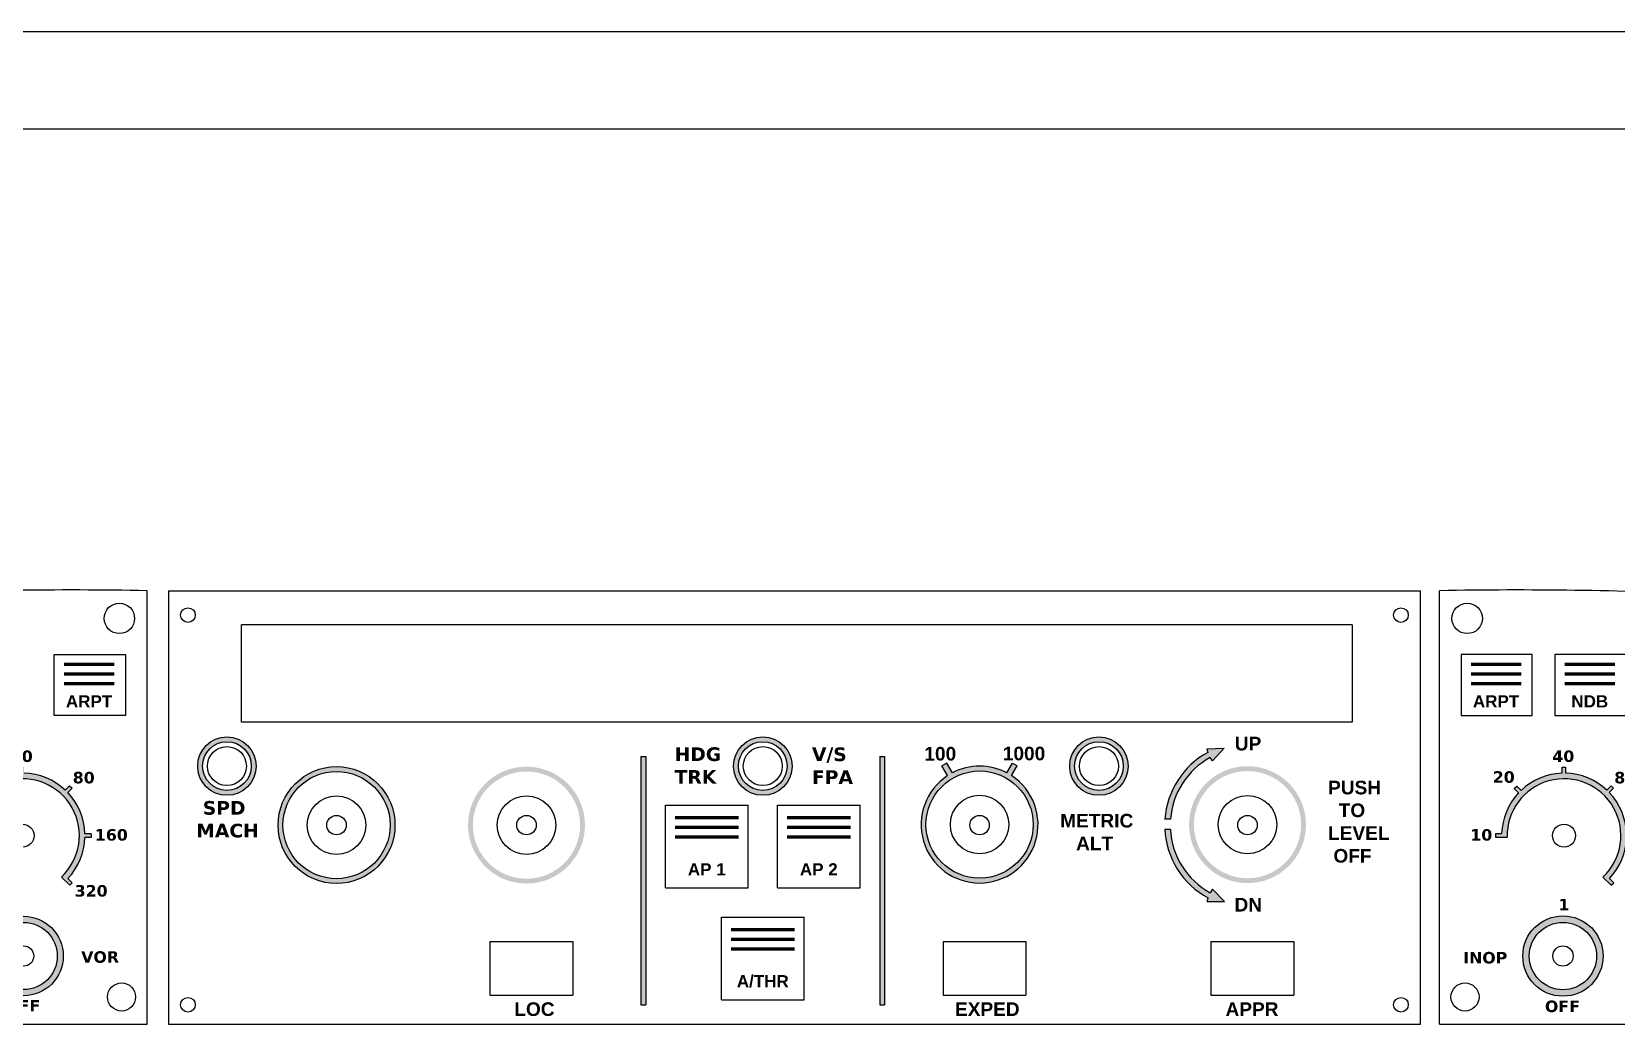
# Model space of a CAD drawing. Header units: millimetres. Extents: x -710 to 7903, y -55 to 3601.
# Drawn here: x 2364 to 2689.3, y 1146 to 1349.8 of the extents above; entities that cross this region are included whole.
import ezdxf

# ---------------------------------------------------------------- set-up
doc = ezdxf.new("R2010")
doc.units = ezdxf.units.MM
doc.styles.get("Standard").update_dxf_attribs({"font": 'sanss___.ttf'})

msp = doc.modelspace()

# ---------------------------------------------------------------- hatches: boundary and pattern name
h = msp.add_hatch(color=1)
h.paths.add_polyline_path([(2404.083310110297, 1204.042390561288), (2404.083310110297, 1205.042390561288, 0.4142135623730951), (2398.083310110297, 1199.042390561288), (2399.083310110297, 1199.042390561288, -0.4142135623730951)])
h.paths.add_polyline_path([(2404.083310110297, 1205.042390561288), (2404.083310110297, 1204.042390561288, -0.4142135623730951), (2409.083310110297, 1199.042390561288), (2410.083310110297, 1199.042390561288, 0.4142135623730951)])
h.paths.add_polyline_path([(2410.083310110297, 1199.042390561288), (2409.083310110297, 1199.042390561288, -0.4142135623730951), (2404.083310110297, 1194.042390561288), (2404.083310110297, 1193.042390561288, 0.4142135623730951)])
h.paths.add_polyline_path([(2399.083310110297, 1199.042390561288), (2398.083310110297, 1199.042390561288, 0.4142135623730951), (2404.083310110297, 1193.042390561288), (2404.083310110297, 1194.042390561288, -0.4142135623730951)])
h = msp.add_hatch(color=1)
h.paths.add_polyline_path([(2514.083310110297, 1204.042390561288), (2514.083310110297, 1205.042390561288, 0.4142135623730951), (2508.083310110297, 1199.042390561288), (2509.083310110297, 1199.042390561288, -0.4142135623730951)])
h.paths.add_polyline_path([(2514.083310110297, 1205.042390561288), (2514.083310110297, 1204.042390561288, -0.4142135623730951), (2519.083310110297, 1199.042390561288), (2520.083310110297, 1199.042390561288, 0.4142135623730951)])
h.paths.add_polyline_path([(2520.083310110297, 1199.042390561288), (2519.083310110297, 1199.042390561288, -0.4142135623730951), (2514.083310110297, 1194.042390561288), (2514.083310110297, 1193.042390561288, 0.4142135623730951)])
h.paths.add_polyline_path([(2509.083310110297, 1199.042390561288), (2508.083310110297, 1199.042390561288, 0.4142135623730951), (2514.083310110297, 1193.042390561288), (2514.083310110297, 1194.042390561288, -0.4142135623730951)])
h = msp.add_hatch(color=1)
edge = h.paths.add_edge_path()
edge.add_arc((2583.083310110297, 1199.042390561288), 6, 0, 360)
edge = h.paths.add_edge_path(flags=16)
edge.add_arc((2583.083310110297, 1199.042390561288), 5, 0, 360)
for points in [[(2490.083310110297, 1201.042390561288), (2489.083310110297, 1201.042390561288), (2489.083310110297, 1150.042390561288), (2490.083310110297, 1150.042390561288)], [(2538.083310110297, 1150.042390561288), (2539.083310110297, 1150.042390561288), (2539.083310110297, 1201.042390561288), (2538.083310110297, 1201.042390561288)], [(2687.851559716391, 1193.592934273351), (2688.743302676071, 1194.482498448759), (2688.232057094418, 1194.994996209696), (2687.338408464327, 1194.103531019977, 0.1848557548626051), (2678.860642275754, 1197.579146787032), (2678.859326928164, 1198.838721397038), (2678.135430921637, 1198.837965447482), (2678.136749080148, 1197.57569910435, 0.1838618455538127), (2669.728111305862, 1194.053514432489), (2668.837932148123, 1194.944643489044), (2668.325787206317, 1194.433044468024), (2669.217868692595, 1193.540011052979, 0.1824856793867292), (2665.751319923773, 1185.177329348424), (2664.489052892378, 1185.177329348423), (2664.489052892377, 1184.453432947185), (2666.89344905709, 1184.453432947186, -1.544515047070514), (2686.552838408298, 1176.264214249554), (2688.262181702956, 1174.569077186613), (2688.771913377241, 1175.083080707959), (2687.877550403689, 1175.970010693836, 0.1842829644723946), (2691.369704552485, 1184.412282304489), (2692.629273350808, 1184.408236245023), (2692.631598680541, 1185.132128911492), (2691.369338161509, 1185.136183617458, 0.1847838015230985)]]:
    msp.add_hatch(color=1).paths.add_polyline_path(points)
h = msp.add_hatch(color=1)
h.paths.add_polyline_path([(2597.750592749964, 1186.05760543545), (2596.60125292518, 1186.05760543545, 0.2617742347375761), (2605.498916233424, 1171.968646896563), (2605.330166084302, 1171.261018002573), (2608.849801866396, 1171.261274845619), (2606.38291101, 1173.771710187784), (2605.926099330316, 1173.043040888939, -0.258511342931139)])
h.paths.add_polyline_path([(2596.620658917868, 1188.118594199206), (2597.771409267905, 1188.118594199206, -0.2531308849025455), (2605.926099330316, 1200.813539942273), (2606.417950504739, 1200.108048425674), (2608.759301015787, 1202.735958981415), (2605.243852103126, 1202.564334254073), (2605.448477054147, 1201.860565852452, 0.255850876918767)])
h = msp.add_hatch(color=1)
edge = h.paths.add_edge_path()
edge.add_line((2348.061980962897, 1185.177329348423), (2349.324247994291, 1185.177329348424))
edge.add_arc((2362.132632319415, 1184.767749478628), 12.8149313181858, 136.8009971034348, 178.1684494035978, ccw=False)
edge.add_line((2352.790796763113, 1193.540011052979), (2351.898715276836, 1194.433044468024))
edge.add_line((2351.898715276836, 1194.433044468024), (2352.410860218641, 1194.944643489044))
edge.add_line((2352.410860218641, 1194.944643489044), (2353.30103937638, 1194.053514432489))
edge.add_arc((2362.132632319415, 1184.767749478628), 12.8149313181858, 91.89138336650109, 133.5639909175042, ccw=False)
edge.add_line((2361.709677150666, 1197.57569910435), (2361.708358992156, 1198.837965447482))
edge.add_line((2361.708358992156, 1198.837965447482), (2362.432254998683, 1198.838721397038))
edge.add_line((2362.432254998683, 1198.838721397038), (2362.433570346273, 1197.579146787033))
edge.add_arc((2362.132632319415, 1184.767749478628), 12.8149313181858, 46.761469991794286, 88.65437718057132, ccw=False)
edge.add_line((2370.911336534845, 1194.103531019977), (2371.804985164936, 1194.994996209696))
edge.add_line((2371.804985164936, 1194.994996209696), (2372.31623074659, 1194.482498448759))
edge.add_line((2372.31623074659, 1194.482498448759), (2371.424487786909, 1193.592934273351))
edge.add_arc((2362.132632319415, 1184.767749478628), 12.8149313181858, 1.6475024252832782, 43.52446380586389, ccw=False)
edge.add_line((2374.942266232028, 1185.136183617458), (2376.204526751059, 1185.132128911492))
edge.add_line((2376.204526751059, 1185.132128911492), (2376.202201421328, 1184.408236245023))
edge.add_line((2376.202201421328, 1184.408236245023), (2374.942632623003, 1184.412282304489))
edge.add_arc((2362.132632319415, 1184.767749478628), 12.8149313181858, 316.64453830124387, 358.4104962393536, ccw=False)
edge.add_line((2371.450478474208, 1175.970010693836), (2372.34484144776, 1175.083080707959))
edge.add_line((2372.34484144776, 1175.083080707959), (2371.835109773474, 1174.569077186613))
edge.add_line((2371.835109773474, 1174.569077186613), (2370.125766478817, 1176.264214249555))
edge.add_arc((2362.132632319415, 1184.767749478628), 11.67048863939656, 313.2278543330047, 541.5433105788012)
edge.add_line((2350.466377127609, 1184.453432947186), (2348.061980962897, 1184.453432947185))
edge.add_line((2348.061980962897, 1184.453432947186), (2348.061980962897, 1185.177329348424))
h = msp.add_hatch(color=1)
edge = h.paths.add_edge_path(flags=16)
edge.add_arc((2426.583310110297, 1186.928290415606), 11, 0, 360)
edge = h.paths.add_edge_path()
edge.add_arc((2426.583310110297, 1186.928290415606), 12, 0, 360)
h = msp.add_hatch(color=1)
edge = h.paths.add_edge_path(flags=16)
edge.add_arc((2465.583310110297, 1186.928290415606), 11, 0, 360)
edge = h.paths.add_edge_path()
edge.add_arc((2465.583310110297, 1186.928290415606), 12, 0, 360)
h = msp.add_hatch(color=1)
edge = h.paths.add_edge_path(flags=16)
edge.add_arc((2558.583310110297, 1187.042390561288), 11, 0, 360)
edge = h.paths.add_edge_path()
edge.add_line((2552.998464428514, 1197.663572167431), (2551.848546119683, 1199.664397427142))
edge.add_line((2551.848546119683, 1199.664397427142), (2550.869175216122, 1199.118650395092))
edge.add_line((2550.869175216122, 1199.118650395092), (2552.031626190155, 1197.096018653203))
edge.add_arc((2558.583310110297, 1187.042390561288), 12, 123.0912252897021, 416.9087747103023)
edge.add_line((2565.134994030439, 1197.096018653204), (2566.297445004471, 1199.118650395092))
edge.add_line((2566.297445004471, 1199.118650395092), (2565.31807410091, 1199.664397427142))
edge.add_line((2565.31807410091, 1199.664397427142), (2564.168155792079, 1197.663572167432))
edge.add_arc((2558.583310110297, 1187.042390561288), 12, 62.26364113838112, 117.7363588616276)
h = msp.add_hatch(color=1)
edge = h.paths.add_edge_path(flags=16)
edge.add_arc((2613.583310110297, 1187.023688168689), 11, 0, 360)
edge = h.paths.add_edge_path()
edge.add_arc((2613.583310110297, 1187.023688168689), 12, 0, 360)
h = msp.add_hatch(color=1)
edge = h.paths.add_edge_path(flags=16)
edge.add_arc((2362.355359689907, 1160.057336834334), 6.898644365194061, 0, 360)
edge = h.paths.add_edge_path()
edge.add_arc((2362.355359689907, 1160.057336834334), 8.150397228294633, 0, 360)
h = msp.add_hatch(color=1)
edge = h.paths.add_edge_path()
edge.add_arc((2678.336976878404, 1160.057336834334), 8.24633712981387, 0, 360)
edge = h.paths.add_edge_path(flags=16)
edge.add_arc((2678.336976878404, 1160.057336834334), 6.908921725760542, 0, 360)
edge = h.paths.add_edge_path()
edge.add_arc((2727.598136745415, 1159.989636727912), 8.150397228294633, 0, 360)
edge = h.paths.add_edge_path(flags=16)
edge.add_arc((2727.598136745415, 1159.989636727912), 6.898644365194061, 0, 360)

# ---------------------------------------------------------------- linework, layer by layer
at = {"color": 5}
for p, q in [((2702.45967404286, 1349.7876555062), (2350.598105426001, 1349.7876555062)), ((2707.146503741011, 1329.787655506199), (2345.911275727845, 1329.7876555062)), ((2387.702733985218, 1146.042968357387), (2387.702733985218, 1235.042955664485)), ((2392.083310110297, 1235.042955664485), (2392.083310110297, 1146.042390561288)), ((2392.083310110297, 1235.042955664485), (2649.083310110297, 1235.042955664485)), ((2649.083310110297, 1146.042390561288), (2649.083310110297, 1235.042955664485)), ((2652.989602583094, 1146.042968357387), (2652.989602583094, 1235.044863359548)), ((2407.083310110297, 1208.042390561288), (2407.083310110297, 1228.042390561288)), ((2635.083310110297, 1228.042390561288), (2407.083310110297, 1228.042390561288)), ((2635.083310110297, 1228.042390561288), (2635.083310110297, 1208.042390561288)), ((2635.083310110297, 1208.042390561288), (2407.083310110297, 1208.042390561288)), ((2494.083310110297, 1191.042390561288), (2511.083310110297, 1191.042390561288)), ((2494.083310110297, 1174.042390561288), (2494.083310110297, 1191.042390561288)), ((2511.083310110297, 1174.042390561288), (2511.083310110297, 1191.042390561288)), ((2517.083310110297, 1174.042390561288), (2517.083310110297, 1191.042390561288)), ((2517.083310110297, 1191.042390561288), (2534.083310110297, 1191.042390561288)), ((2534.083310110297, 1174.042390561288), (2534.083310110297, 1191.042390561288)), ((2494.083310110297, 1174.042390561288), (2511.083310110297, 1174.042390561288)), ((2517.083310110297, 1174.042390561288), (2534.083310110297, 1174.042390561288)), ((2505.583310110297, 1168.042390561288), (2522.583310110297, 1168.042390561288)), ((2505.583310110297, 1151.042390561288), (2505.583310110297, 1168.042390561288)), ((2522.583310110297, 1151.042390561288), (2522.583310110297, 1168.042390561288)), ((2458.083310110297, 1163.042390561288), (2458.083310110297, 1152.042390561288)), ((2458.083310110297, 1163.042390561288), (2475.083310110297, 1163.042390561288)), ((2475.083310110297, 1163.042390561288), (2475.083310110297, 1152.042390561288)), ((2551.083310110297, 1163.042390561288), (2551.083310110297, 1152.042390561288)), ((2551.083310110297, 1163.042390561288), (2568.083310110297, 1163.042390561288)), ((2568.083310110297, 1163.042390561288), (2568.083310110297, 1152.042390561288)), ((2606.083310110297, 1163.042390561288), (2606.083310110297, 1152.042390561288)), ((2606.083310110297, 1163.042390561288), (2623.083310110297, 1163.042390561288)), ((2623.083310110297, 1163.042390561288), (2623.083310110297, 1152.042390561288)), ((2458.083310110297, 1152.042390561288), (2475.083310110297, 1152.042390561288)), ((2551.083310110297, 1152.042390561288), (2568.083310110297, 1152.042390561288)), ((2606.083310110297, 1152.042390561288), (2623.083310110297, 1152.042390561288)), ((2505.583310110297, 1151.042390561288), (2522.583310110297, 1151.042390561288)), ((2232.482708255748, 1146.042968357387), (2387.702733985218, 1146.042968357387)), ((2392.083310110297, 1146.042390561288), (2649.083310110297, 1146.042390561288)), ((2652.989602583094, 1146.042968357387), (2808.209628312562, 1146.042968357387))]:
    msp.add_line(p, q, dxfattribs=at)
at = {"color": 1, "lineweight": 80}
for p, q in [((2380.924072816486, 1219.924402780404), (2370.645257499602, 1219.924402780404)), ((2669.737761550867, 1219.924402780404), (2659.458946233983, 1219.924402780404)), ((2688.977203599303, 1219.924402780404), (2678.698388282419, 1219.924402780404)), ((2380.924072816486, 1217.924402780404), (2370.645257499602, 1217.924402780404)), ((2669.737761550867, 1217.924402780404), (2659.458946233983, 1217.924402780404)), ((2688.977203599303, 1217.924402780404), (2678.698388282419, 1217.924402780404)), ((2380.924072816486, 1215.924402780404), (2370.645257499602, 1215.924402780404)), ((2669.737761550867, 1215.924402780404), (2659.458946233983, 1215.924402780404)), ((2688.977203599303, 1215.924402780404), (2678.698388282419, 1215.924402780404)), ((2496.083310110297, 1188.5253866617), (2509.083310110297, 1188.5253866617)), ((2519.083310110298, 1188.5253866617), (2532.083310110297, 1188.5253866617)), ((2496.083310110297, 1186.5253866617), (2509.083310110297, 1186.5253866617)), ((2496.083310110297, 1184.5253866617), (2509.083310110297, 1184.5253866617)), ((2519.083310110298, 1186.5253866617), (2532.083310110297, 1186.5253866617)), ((2519.083310110298, 1184.5253866617), (2532.083310110297, 1184.5253866617)), ((2507.583310110298, 1165.5253866617), (2520.583310110297, 1165.5253866617)), ((2507.583310110298, 1163.5253866617), (2520.583310110297, 1163.5253866617)), ((2507.583310110298, 1161.5253866617), (2520.583310110297, 1161.5253866617))]:
    msp.add_line(p, q, dxfattribs=at)
at = {"color": 1}
for p, q in [((2489.083310110297, 1201.042390561288), (2489.083310110297, 1150.042390561288)), ((2489.083310110297, 1201.042390561288), (2490.083310110297, 1201.042390561288)), ((2490.083310110297, 1201.042390561288), (2490.083310110297, 1150.042390561288)), ((2538.083310110297, 1201.042390561288), (2538.083310110297, 1150.042390561288)), ((2538.083310110297, 1201.042390561288), (2539.083310110297, 1201.042390561288)), ((2539.083310110297, 1201.042390561288), (2539.083310110297, 1150.042390561288)), ((2605.243852103126, 1202.564334254073), (2608.759301015787, 1202.735958981415)), ((2605.243852103126, 1202.564334254073), (2605.448477054147, 1201.860565852452)), ((2606.417950504739, 1200.108048425674), (2605.926099330316, 1200.813539942274)), ((2606.417950504739, 1200.108048425674), (2608.759301015787, 1202.735958981415)), ((2551.848546119683, 1199.664397427142), (2550.869175216122, 1199.118650395092)), ((2552.031626190155, 1197.096018653203), (2550.869175216122, 1199.118650395092)), ((2552.998464428514, 1197.663572167431), (2551.848546119683, 1199.664397427142)), ((2564.168155792079, 1197.663572167432), (2565.31807410091, 1199.664397427142)), ((2565.134994030439, 1197.096018653204), (2566.297445004471, 1199.118650395092)), ((2565.31807410091, 1199.664397427142), (2566.297445004471, 1199.118650395092)), ((2678.135430921637, 1198.837965447482), (2678.859326928164, 1198.838721397038)), ((2678.135430921637, 1198.837965447482), (2678.136749080148, 1197.57569910435)), ((2678.859326928164, 1198.838721397038), (2678.860642275754, 1197.579146787033)), ((2371.804985164936, 1194.994996209696), (2370.911336534845, 1194.103531019977)), ((2372.31623074659, 1194.482498448759), (2371.424487786909, 1193.592934273351)), ((2371.804985164936, 1194.994996209696), (2372.31623074659, 1194.482498448759)), ((2668.325787206317, 1194.433044468024), (2668.837932148123, 1194.944643489044)), ((2668.325787206317, 1194.433044468024), (2669.217868692595, 1193.540011052979)), ((2668.837932148123, 1194.944643489044), (2669.728111305861, 1194.053514432489)), ((2688.232057094418, 1194.994996209696), (2687.338408464326, 1194.103531019977)), ((2688.74330267607, 1194.482498448759), (2687.851559716391, 1193.592934273351)), ((2688.232057094418, 1194.994996209696), (2688.74330267607, 1194.482498448759)), ((2597.771409267906, 1188.118594199206), (2596.620658917868, 1188.118594199206)), ((2376.204526751059, 1185.132128911492), (2374.942266232028, 1185.136183617458)), ((2376.202201421328, 1184.408236245023), (2374.942632623003, 1184.412282304489)), ((2376.204526751059, 1185.132128911492), (2376.202201421328, 1184.408236245023)), ((2597.750592749964, 1186.05760543545), (2596.60125292518, 1186.05760543545)), ((2664.489052892377, 1185.177329348424), (2664.489052892377, 1184.453432947186)), ((2664.489052892377, 1185.177329348423), (2665.751319923772, 1185.177329348424)), ((2664.489052892377, 1184.453432947185), (2666.89344905709, 1184.453432947186)), ((2371.835109773474, 1174.569077186613), (2370.125766478817, 1176.264214249555)), ((2372.34484144776, 1175.083080707959), (2371.450478474208, 1175.970010693836)), ((2371.835109773474, 1174.569077186613), (2372.34484144776, 1175.083080707959)), ((2688.262181702955, 1174.569077186613), (2686.552838408298, 1176.264214249555)), ((2688.771913377241, 1175.083080707959), (2687.877550403689, 1175.970010693836)), ((2688.262181702955, 1174.569077186613), (2688.771913377241, 1175.083080707959)), ((2605.330166084302, 1171.261018002573), (2605.498916233424, 1171.968646896564)), ((2605.330166084302, 1171.261018002573), (2608.849801866396, 1171.261274845618)), ((2606.38291101, 1173.771710187784), (2605.926099330316, 1173.043040888939)), ((2606.38291101, 1173.771710187784), (2608.849801866396, 1171.261274845618)), ((2489.083310110297, 1150.042390561288), (2490.083310110297, 1150.042390561288)), ((2538.083310110297, 1150.042390561288), (2539.083310110297, 1150.042390561288))]:
    msp.add_line(p, q, dxfattribs=at)
at = {"color": 5}
for points in [[(2368.645257499602, 1221.953061317806), (2383.233390334328, 1221.953061317806), (2383.233390334328, 1209.419467141751), (2368.645257499602, 1209.419467141751)], [(2672.047079068709, 1221.953061317806), (2657.458946233983, 1221.953061317806), (2657.458946233983, 1209.419467141751), (2672.047079068709, 1209.419467141751)], [(2691.286521117145, 1221.953061317806), (2676.698388282419, 1221.953061317806), (2676.698388282419, 1209.419467141751), (2691.286521117145, 1209.419467141751)]]:
    msp.add_lwpolyline(points, close=True, dxfattribs=at)
for centre, radius in [((2382.01633392205, 1229.35841701424), 3.125902222517611), ((2658.67600264626, 1229.35841701424), 3.125902222517611), ((2362.132632319415, 1184.767749478628), 2.353669884359123), ((2362.355359689907, 1160.057336834334), 2.088348350094083), ((2382.455967890016, 1151.650147715015), 2.885447762314294), ((2658.236368678295, 1151.650147715015), 2.885447762314294)]:
    msp.add_circle(centre, radius)
for centre, radius in [((2396.083310110297, 1230.042390561288), 1.5), ((2645.083310110297, 1230.042390561288), 1.5), ((2404.083310110297, 1199.042390561288), 4), ((2514.083310110297, 1199.042390561288), 4), ((2583.083310110297, 1199.042390561288), 4), ((2426.583310110297, 1186.928290415606), 6), ((2465.583310110297, 1186.928290415606), 6), ((2558.583310110297, 1187.042390561288), 6), ((2613.583310110297, 1187.023688168689), 6), ((2426.583310110297, 1186.928290415606), 2), ((2465.583310110297, 1186.928290415606), 2), ((2558.583310110297, 1186.928290415606), 2), ((2613.583310110297, 1186.928290415606), 2), ((2678.559704248897, 1184.767749478628), 2.353669884359123), ((2678.336976878404, 1160.057336834334), 2.088348350094083), ((2396.083310110297, 1150.042390561288), 1.5), ((2645.083310110297, 1150.042390561288), 1.5)]:
    msp.add_circle(centre, radius, dxfattribs=at)
at = {"color": 1}
for centre, radius in [((2404.083310110297, 1199.042390561288), 6), ((2404.083310110297, 1199.042390561288), 5), ((2514.083310110297, 1199.042390561288), 6), ((2514.083310110297, 1199.042390561288), 5), ((2583.083310110297, 1199.042390561288), 6), ((2583.083310110297, 1199.042390561288), 5), ((2426.583310110297, 1186.928290415606), 12), ((2426.583310110297, 1186.928290415606), 11), ((2558.583310110297, 1187.042390561288), 11), ((2362.355359689907, 1160.057336834334), 8.150397228294633), ((2678.336976878404, 1160.057336834334), 8.24633712981387), ((2362.355359689907, 1160.057336834334), 6.898644365194061), ((2678.336976878404, 1160.057336834334), 6.908921725760542)]:
    msp.add_circle(centre, radius, dxfattribs=at)
at = {"color": 5}
for centre, start, end in [((2371.705426118222, 388.6382775881586), 88.91722112251284, 92.68015599049961), ((2668.986910450089, 388.6382775881586), 87.3198440095004, 91.08277887748716)]:
    msp.add_arc(centre, 846.5558415890127, start, end, dxfattribs=at)
at = {"color": 1}
for centre, radius, start, end in [((2613.583310110297, 1186.928290415606), 17.00436292759204, 118.5807476912792, 175.9860182584141), ((2613.583310110297, 1186.928290415606), 15.85663997657975, 118.8751398171576, 175.6949519761066), ((2362.132632319415, 1184.767749478628), 12.8149313181858, 46.76146999179434, 88.65437718057132), ((2558.583310110297, 1187.042390561288), 12, 123.0912252897021, 56.9087747103023), ((2558.583310110297, 1187.042390561288), 12, 62.26364113838112, 117.7363588616276), ((2678.559704248897, 1184.767749478628), 12.8149313181858, 91.89138336650117, 133.5639909175042), ((2678.559704248897, 1184.767749478628), 12.8149313181858, 46.76146999179434, 88.65437718057132), ((2362.132632319415, 1184.767749478628), 11.67048863939656, 313.2278543330047, 181.5433105788012), ((2678.559704248897, 1184.767749478628), 11.67048863939656, 313.2278543330047, 181.5433105788012), ((2362.132632319415, 1184.767749478628), 12.8149313181858, 1.647502425283352, 43.52446380586389), ((2678.559704248897, 1184.767749478628), 12.8149313181858, 136.8009971034348, 178.1684494035978), ((2678.559704248897, 1184.767749478628), 12.8149313181858, 1.647502425283352, 43.52446380586389), ((2362.132632319415, 1184.767749478628), 12.8149313181858, 316.6445383012438, 358.4104962393536), ((2613.583310110297, 1186.928290415606), 17.00436292759204, 182.9350349366848, 241.6126122168721), ((2613.583310110297, 1186.928290415606), 15.85663997657975, 183.1476830853869, 241.1248601828416), ((2678.559704248897, 1184.767749478628), 12.8149313181858, 316.6445383012438, 358.4104962393536)]:
    msp.add_arc(centre, radius, start, end, dxfattribs=at)

# ---------------------------------------------------------------- texts
for s, insert, char_height, width, attachment_point in [('{\\fSansSerif|b1|i0|c2|p2;ARPT}', (2375.784665158044, 1212.330497529745), 2.5, 10, 5), ('{\\fSansSerif|b1|i0|c2|p2;ARPT}', (2664.598353892425, 1212.330497529745), 2.5, 10, 5), ('{\\fSansSerif|b1|i0|c2|p2;NDB}', (2683.837795940861, 1212.330497529745), 2.5, 10, 5), ('{\\fSansSerif|b1|i0|c2|p2;UP}', (2610.972970420529, 1205.062264265159), 2.801429043200001, 9.136189987358474, 1), ('{\\fVerdana|b1|i0|c0|p34;40}', (2359.729643414136, 1202.250743103164), 2.3590740411, 4.234964896435066, 1), ('{\\fSansSerif|b1|i0|c2|p2;100}', (2547.2509809472, 1202.985360692423), 2.801429043200001, 10.44136090541217, 1), ('{\\fSansSerif|b1|i0|c2|p2;1000}', (2563.356728732752, 1203.028362680867), 2.801429043200001, 11.74653075029636, 1), ('{\\fVerdana|b1|i0|c0|p34;40}', (2676.156715343617, 1202.250743103164), 2.3590740411, 4.234964896435065, 1), ('{\\fVerdana|b1|i0|c0|p34;80}', (2372.437013571862, 1197.858244293754), 2.3590740411, 4.604172429843741, 1), ('{\\fVerdana|b1|i0|c0|p34;20}', (2663.925261016106, 1197.983894700802), 2.3590740411, 4.812461003942603, 1), ('{\\fVerdana|b1|i0|c0|p34;80}', (2688.864085501343, 1197.858244293754), 2.3590740411, 4.60417242984374, 1), ('{\\fSansSerif|b1|i0|c2|p2;PUSH\\P  TO\\PLEVEL\\P OFF}', (2630.127015567522, 1196.042401034692), 2.801429043200001, 16.3146262805603, 1), ('{\\fSansSerif|b1|i0|c2|p2;METRIC\\P   ALT}', (2575.134948340495, 1189.243939412355), 2.801429043200001, 18.59867404569233, 1), ('{\\fVerdana|b1|i0|c0|p34;160}', (2376.983752598067, 1186.107281078333), 2.3590740411, 7.059731933576101, 1), ('{\\fVerdana|b1|i0|c0|p34;10}', (2659.321268948243, 1186.10237921273), 2.3590740411, 4.619962301439657, 1), ('{\\fSansSerif|b1|i0|c2|p2;AP 1}', (2502.583310110297, 1177.848792556429), 2.5, 10, 5), ('{\\fSansSerif|b1|i0|c2|p2;AP 2}', (2525.583310110297, 1177.848792556429), 2.5, 10, 5), ('{\\fVerdana|b1|i0|c0|p34;320}', (2372.839565526246, 1174.620464653415), 2.3590740411, 7.059922246998601, 1), ('{\\fSansSerif|b1|i0|c2|p2;DN}', (2610.908466474001, 1171.997183472133), 2.801429043200001, 10.76765283004829, 1), ('{\\fVerdana|b1|i0|c0|p34;1}', (2677.427723388274, 1171.789041647045), 2.3590740411, 1.983998185847633, 1), ('{\\fVerdana|b1|i0|c0|p34;VOR}', (2374.178422023843, 1161.036381286266), 2.3590740411, 11.2523904679224, 1), ('{\\fVerdana|b1|i0|c0|p34;INOP}', (2657.864220049888, 1160.890276290737), 2.3590740411, 13.34585853821721, 1), ('{\\fSansSerif|b1|i0|c2|p2;A/THR}', (2514.083310110297, 1154.84879255643), 2.5, 10, 5), ('{\\fVerdana|b1|i0|c0|p34;OFF}', (2358.579832506935, 1151.031969277359), 2.3590740411, 6.685510337099802, 1), ('{\\fSansSerif|b1|i0|c2|p2;LOC}', (2463.080764244995, 1150.55416446597), 2.801429043200001, 10.4414, 1), ('{\\fSansSerif|b1|i0|c2|p2;EXPED}', (2553.543569980965, 1150.55416446597), 2.801429043200001, 10.4414, 1), ('{\\fSansSerif|b1|i0|c2|p2;APPR}', (2609.067309743606, 1150.55416446597), 2.801429043200001, 10.4414, 1), ('{\\fVerdana|b1|i0|c0|p34;OFF}', (2674.636359389985, 1150.914415296916), 2.3590740411, 6.685510337099801, 1)]:
    msp.add_mtext(s, dxfattribs=dict(at, insert=insert, char_height=char_height, width=width, attachment_point=attachment_point))
at = {"color": 5, "char_height": 2.801429043200001, "attachment_point": 1}
for s, insert, width in [('{\\fVerdana|b1|i0|c0|p34;\\C1;HDG\\PTRK}', (2495.982305537207, 1202.893724834555), 12.44559036591949), ('{\\fVerdana|b1|i0|c0|p34;\\C1;V/S\\PFPA}', (2524.175125989974, 1202.86923658085), 12.44559143908944), ('{\\fVerdana|b1|i0|c0|p34;\\C1; SPD\\PMACH}', (2397.790209521797, 1191.873019142053), 13.57700864752123)]:
    msp.add_mtext(s, dxfattribs=dict(at, insert=insert, width=width))

doc.saveas('drawing.dxf')
